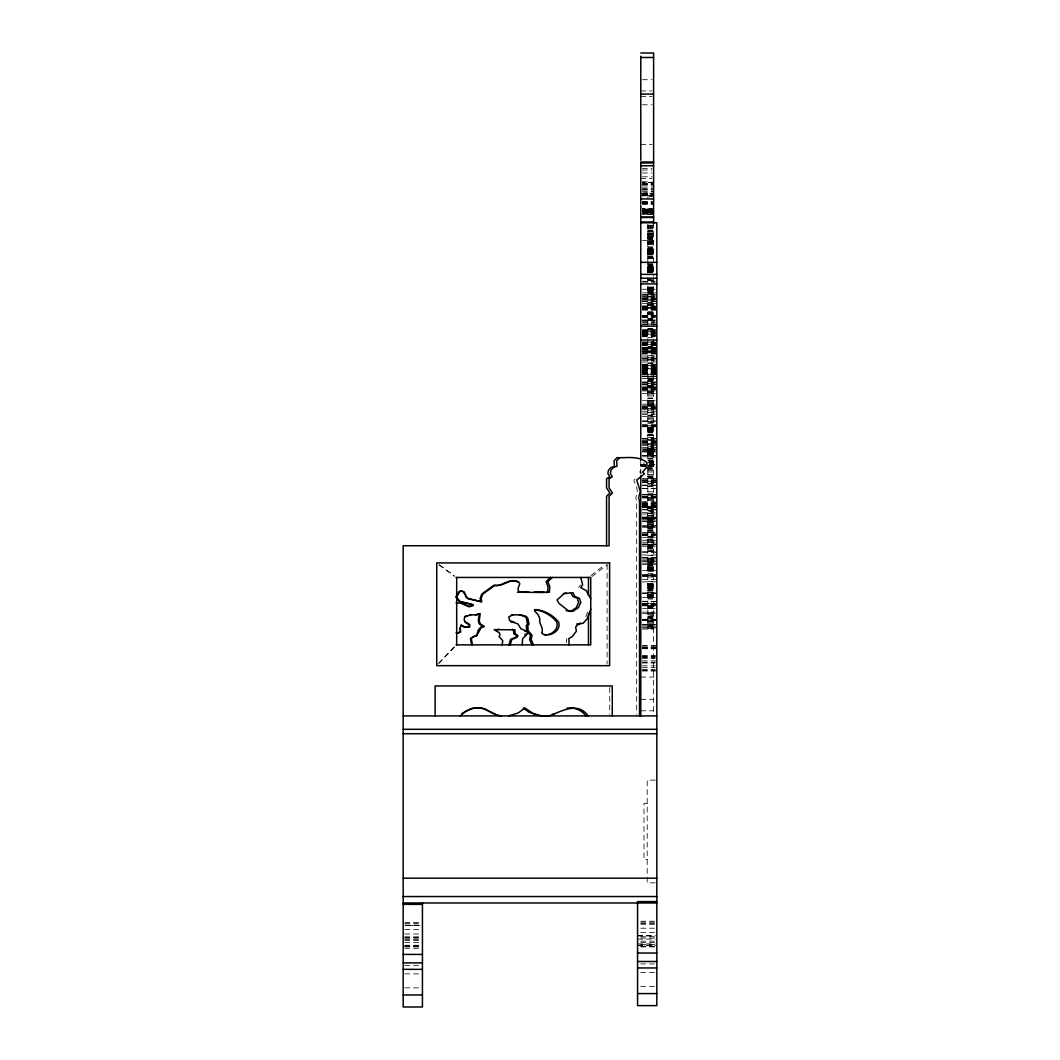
<?xml version="1.0" encoding="UTF-8"?>
<svg xmlns="http://www.w3.org/2000/svg" width="1060" height="1060" viewBox="0 0 1060 1060"><rect width="100%" height="100%" fill="white"/><g stroke="black" fill="none" stroke-linecap="round" stroke-linejoin="round"><path stroke-width="0.75" stroke-dasharray="5 3.75" d="M566.385 642.638L566.848 638.531M585.928 616.734L588.472 609.129M640.452 470.892L639.71 472.098L641.459 473.131M578.575 587.677L580.456 584.895M438.522 663.361L456.038 644.864M438.959 663.361L455.575 646.03M635.059 479.027L633.933 480.074L634.145 481.465L636.344 485.825L637.431 491.442L635.814 497.789L636.676 501.698L636.676 714.268M590.95 575.514L604.624 564.861M591.997 576.481L607.088 564.861M647.196 197.306L652.006 196.272M647.196 214.69L652.006 214.027M642.373 214.451L653.609 212.994L642.373 211.748M642.373 193.106L653.609 191.674L642.373 191.674M642.373 210.768L653.609 209.509L642.373 208.952M653.609 211.576L642.373 211.576L652.006 210.556M652.006 195.345L642.373 195.835L653.609 195.915M642.373 211.496L653.609 210.953M642.373 209.867L653.609 209.509L642.373 211.311L653.609 209.92L642.373 210.344L653.609 209.509L642.373 209.204M647.196 209.323L652.006 209.204M642.373 79.712L652.006 79.712M640.77 90.961L652.006 90.961M640.77 96.619L652.006 96.619M642.373 104.781L652.006 104.781M640.77 144.385L652.006 144.385M642.373 168.553L652.006 168.553M642.373 170.037L652.006 170.037M642.373 172.939L652.006 172.939M642.373 176.808L652.006 176.808M640.77 178.385L652.006 178.385M642.373 181.618L653.609 182.267M642.373 183.87L652.006 183.87M642.373 184.135L653.609 184.135M642.373 184.665L652.006 184.665M642.373 185.142L653.609 185.142M642.373 187.13L653.609 186.957M642.373 188.481L653.609 188.481M642.373 189.66L652.006 189.66M642.373 190.018L653.609 190.018M640.77 193.37L653.609 193.317M642.373 193.702L653.609 193.702M642.373 193.914L652.006 193.914M642.373 194.55L653.609 194.55L642.373 193.477M642.373 194.722L653.609 194.722L642.373 193.543M640.77 195.252L653.609 195.252M642.373 201.652L652.006 201.652M642.373 202.062L653.609 202.062M642.373 202.804L653.609 202.804M642.373 203.454L653.609 203.454L642.373 202.248M642.373 203.917L653.609 203.917M642.373 204.143L653.609 204.143M653.609 208.873L642.373 208.873L653.609 209.151M642.373 209.509L652.006 209.509M647.832 209.973L652.165 210.039M647.832 210.41L652.165 210.41M647.832 210.874L652.165 210.874M647.832 211.828L652.165 211.828M642.373 211.907L652.006 211.907M647.832 212.344L652.165 212.344M647.832 212.795L652.165 212.795M642.373 212.994L653.609 212.994L642.373 212.344M642.373 213.802L653.609 213.802M647.832 214.014L652.165 214.014M647.832 214.411L652.165 214.411M647.832 225.25L653.609 225.25M647.832 225.462L653.609 225.462M647.832 225.767L653.609 225.767M647.832 226.641L653.609 226.641M647.832 227.688L653.609 227.688M647.832 227.9L653.609 227.9M647.832 228.881L653.609 228.881M647.832 230.696L653.609 230.788M647.832 230.974L653.609 230.974L647.832 231.279M647.832 231.438L653.609 231.438M647.832 232.18L653.609 232.18M647.832 233.664L653.609 233.597M647.832 233.982L653.609 233.982M647.832 234.379L653.609 234.379M647.832 234.724L653.609 234.79M647.832 235.757L653.609 235.757M647.832 236.632L653.609 236.672M647.832 237.003L653.609 237.003M647.832 237.599L653.609 237.599M647.832 238.328L653.609 238.328M647.832 238.447L653.609 238.54M647.832 238.619L653.609 238.659M647.832 239.388L653.609 239.388M647.832 239.785L653.609 239.878M642.373 240.594L653.609 240.686M647.832 240.991L653.609 240.991M647.832 241.19L653.609 241.19M647.832 241.322L653.609 241.402L647.832 241.614M647.832 241.746L653.609 241.746M647.832 242.038L653.609 242.038M647.832 242.66L653.609 242.66M647.832 242.965L653.609 242.965M647.832 243.827L653.609 243.827M647.832 244.277L653.609 244.277M647.832 246.847L653.609 246.808M647.832 247.841L653.609 247.841M647.832 248.212L653.609 248.212M647.832 248.424L653.609 248.477M647.832 249.126L653.609 249.14M647.832 249.325L653.609 249.325M647.832 249.63L653.609 249.683M647.832 249.974L653.609 249.974M647.832 250.2L653.609 250.2M647.832 250.915L653.609 250.915M647.832 251.074L653.609 251.074M647.832 251.379L653.609 251.379M647.832 251.657L653.609 251.657M647.832 252.373L653.609 252.373M647.832 252.876L653.609 252.903M647.832 253.499L653.609 253.419M647.832 253.817L653.609 253.817M647.832 254.572L653.609 254.572M647.832 254.798L653.609 254.798M647.832 256.189L653.609 256.189M647.832 256.454L653.609 256.454M647.832 256.891L653.609 256.891M647.832 257.169L653.609 257.183M647.832 257.712L653.609 257.62M647.832 258.163L653.609 258.163M647.832 258.388L653.609 258.388M647.832 258.507L653.609 258.454M647.832 258.693L653.609 258.693M647.832 263.755L653.609 263.755M647.832 264.351L653.609 264.351M647.832 264.788L653.609 264.788M647.832 265.238L653.609 265.238M647.832 266.034L653.609 266.034M647.832 266.404L653.609 266.365M647.832 266.789L653.609 266.789M647.832 267.226L653.609 267.133M647.832 267.292L653.609 267.292M647.832 267.902L653.609 267.902M647.832 268.246L653.609 268.22M647.832 268.591L653.609 268.591M647.832 269.32L653.609 269.32M647.832 269.783L653.609 269.783M647.832 269.942L653.609 270.008M647.832 270.247L653.609 270.247M647.832 271.121L653.609 271.121M647.832 271.413L653.609 271.413M647.832 271.612L653.609 271.612M647.832 272.049L653.609 272.115M647.832 272.738L653.609 272.698M647.832 279.787L653.609 279.853L647.832 279.88M653.609 280.277L647.832 280.277L653.609 280.502M642.373 281.284L655.212 281.284M642.373 282.053L655.212 282.053M647.832 287.127L653.609 287.127M647.832 287.326L653.609 287.286M647.832 287.75L653.609 287.75M647.832 288.042L653.609 288.042M647.832 288.399L653.609 288.466L647.832 288.704M647.832 288.85L653.609 288.85M647.832 289.142L653.609 288.982M642.373 289.234L655.212 289.234M647.832 289.592L653.609 289.592M647.832 289.605L653.609 289.605M647.832 289.963L653.609 289.963M647.832 290.135L653.609 290.135M647.832 291.049L653.609 291.049M647.832 291.301L653.609 291.301M647.832 292.361L653.609 292.361M642.373 292.878L656.816 292.878M647.832 292.931L653.609 292.931M653.609 293.249L647.832 293.249L653.609 293.527M647.832 293.673L653.609 293.673M647.832 294.282L653.609 294.282M642.373 294.746L655.212 294.746M642.373 295.077L656.816 294.985M647.832 296.19L653.609 296.19M642.373 296.257L655.212 296.257M647.832 296.522L653.609 296.522M647.832 297.052L653.609 297.052M642.373 297.118L655.212 297.144M642.373 298.165L655.212 298.165M642.373 298.337L655.212 298.337M642.373 298.456L656.816 298.456M642.373 298.761L656.816 298.761M647.832 299.264L653.609 299.264M642.373 299.357L656.816 299.357M642.373 300.205L655.212 300.205M647.832 300.709L653.609 300.709M642.373 301.398L656.816 301.398M642.373 301.676L655.212 301.676M647.832 302.564L653.609 302.564M647.832 302.961L653.609 302.961M642.373 303.491L656.816 303.491M647.832 304.101L653.609 304.14M647.832 304.26L653.609 304.26M647.832 304.75L653.609 304.79M647.832 305.638L653.609 305.638M642.373 305.929L655.212 305.929M642.373 306.327L655.212 306.327M642.373 306.658L656.816 306.658M642.373 306.936L655.212 306.936M647.832 307.36L653.609 307.413M642.373 307.639L656.816 307.639M647.832 307.851L653.609 307.771M647.832 308.129L653.609 308.023M642.373 308.288L656.816 308.288M642.373 308.791L656.816 308.632M642.373 308.95L655.212 308.95M642.373 309.308L655.212 309.308M642.373 309.639L655.212 309.639M642.373 310.143L656.816 310.302M647.832 311.733L653.609 311.733M647.832 312.316L653.609 312.316M647.832 312.713L653.609 312.713M647.832 313.733L653.609 313.733M647.832 313.906L653.609 313.906M647.832 314.409L653.609 314.409M642.373 315.535L655.212 315.535M642.373 315.681L655.212 315.681M642.373 315.893L656.816 316.079M642.373 316.569L656.816 316.569M642.373 316.94L655.212 316.94M642.373 317.284L655.212 317.284M647.832 318.596L653.609 318.61M647.832 318.822L653.609 318.822M647.832 319.828L653.609 319.828M642.373 319.974L655.212 319.974M647.832 320.147L653.609 320.2M647.832 320.358L653.609 320.372M642.373 320.637L655.212 320.637M642.373 322.028L655.212 322.028M642.373 322.055L655.212 322.055M642.373 323.989L656.816 323.989M647.832 324.042L653.609 324.042M642.373 324.426L656.816 324.426M647.832 328.706L653.609 328.706M647.832 328.984L653.609 328.984M647.832 329.329L653.609 329.329M642.373 329.527L656.816 329.527M647.832 330.097L653.609 330.097M642.373 330.415L655.212 330.415M642.373 330.813L655.212 330.839M642.373 331.065L655.212 331.065M642.373 332.072L655.212 332.072M642.373 332.429L656.816 332.429M642.373 333.118L655.212 333.118M642.373 333.688L656.816 333.688M647.832 334.178L653.609 334.178M642.373 334.456L655.212 334.523M642.373 334.986L655.212 334.986M642.373 335.477L656.816 335.477M642.373 335.649L655.212 335.649M642.373 335.98L656.816 335.98M642.373 336.696L655.212 336.696M647.832 337.597L653.609 337.597M642.373 341.903L655.212 341.903M647.832 342.142L653.609 341.956M642.373 342.42L656.816 342.42M642.373 342.698L655.212 342.698M642.373 342.95L655.212 342.95M642.373 343.241L655.212 343.241M642.373 343.321L655.212 343.321M642.373 343.731L655.212 343.811M642.373 344.5L656.816 344.5M647.832 344.659L653.609 344.672M642.373 344.858L656.816 344.858M642.373 345.401L656.816 345.401M647.832 346.434L653.609 346.434M647.832 347.084L653.609 347.084M642.373 347.309L656.816 347.375M642.373 347.707L655.212 347.759M647.832 348.051L653.609 348.051M647.832 348.17L653.609 348.13M642.373 348.727L656.816 348.727M647.832 348.78L653.609 348.78M642.373 349.058L656.816 349.058M642.373 349.959L656.816 349.959M642.373 350.184L656.816 350.184M647.832 350.781L653.609 350.781M647.832 351.403L653.609 351.403M642.373 351.615L656.816 351.615M647.832 351.801L653.609 351.761M642.373 351.907L656.816 351.907M647.832 352.463L653.609 352.45M642.373 352.715L656.816 352.715M647.832 352.781L653.609 352.781M642.373 353.682L656.816 353.682M642.373 353.974L656.816 353.974M647.832 355.736L653.609 355.736M642.373 356.001L655.212 356.001M647.832 357.776L653.609 357.776M642.373 357.909L655.212 357.909M642.373 358.585L656.816 358.585M642.373 359.115L656.816 359.115M647.832 359.247L653.609 359.247M647.832 359.592L653.609 359.592M647.832 360.069L653.609 360.069M642.373 360.267L655.212 360.267M642.373 361.977L656.816 361.977M647.832 362.917L653.609 362.917M647.832 363.646L653.609 363.646M642.373 364.216L655.212 364.216M642.373 364.627L656.816 364.534M647.832 365.435L653.609 365.435M642.373 365.62L655.212 365.62M642.373 365.965L656.816 365.965M642.373 366.429L656.816 366.429M642.373 366.654L655.212 366.654M642.373 366.919L656.816 366.919M642.373 367.144L656.816 367.144M642.373 367.807L655.212 367.807M642.373 368.138L656.816 368.058M642.373 368.416L656.816 368.416M647.832 368.655L653.609 368.814M642.373 369.026L656.816 369.026M642.373 369.291L656.816 369.291M642.373 369.595L655.212 369.701M642.373 370.139L655.212 370.139M642.373 370.351L655.212 370.324M642.373 370.483L655.212 370.483M642.373 371.026L655.212 371.026M642.373 371.822L656.816 371.822M642.373 372.113L656.816 372.113M642.373 372.325L655.212 372.325M642.373 372.55L655.212 372.55M642.373 372.749L655.212 372.749M642.373 373.186L655.212 373.186M642.373 373.663L656.816 373.663M642.373 374.008L655.212 374.008M647.832 374.273L653.609 374.273M642.373 374.498L656.816 374.445M642.373 374.697L655.212 374.697M642.373 376.141L656.816 376.141M647.832 376.234L653.609 376.234M642.373 376.393L656.816 376.393M647.832 377.055L653.609 377.055M642.373 378.367L656.816 378.367M647.832 378.513L653.609 378.579L647.832 378.619M647.832 379.361L653.609 379.361M653.609 379.732L647.832 379.891L653.609 379.983M647.832 380.249L653.609 380.249M647.832 380.739L653.609 380.739M647.832 381.03L653.609 381.03M647.832 381.706L653.609 381.706M642.373 382.024L656.816 382.024M642.373 382.262L655.212 382.262M642.373 382.527L655.212 382.527M647.832 383.322L653.609 383.322M642.373 383.8L655.212 383.8M642.373 384.276L656.816 384.276M642.373 384.833L656.816 384.833M647.832 385.575L653.609 385.601M647.832 385.946L653.609 385.946M647.832 386.397L653.609 386.397M642.373 386.781L656.816 386.781M647.832 387.033L653.609 387.033M642.373 387.39L656.816 387.39M647.832 387.589L653.609 387.589M647.832 387.96L653.609 387.96M642.373 388.278L656.816 388.278M642.373 388.424L656.816 388.424M642.373 388.689L656.816 388.689M642.373 389.338L656.816 389.338M642.373 389.603L656.816 389.603M642.373 389.974L655.212 389.974M647.832 390.252L653.609 390.08M642.373 390.941L655.212 390.941M647.832 391.537L653.609 391.537M647.832 392.279L653.609 392.279M647.832 392.942L653.609 392.942M642.373 393.406L655.212 393.406M647.832 394.095L653.609 394.095M647.832 395.936L653.609 395.95M647.832 398.017L653.609 398.017M647.832 398.467L653.609 398.467M647.832 400.428L653.609 400.428M647.832 400.64L653.609 400.64M642.373 400.72L655.212 400.72M647.832 401.409L653.609 401.422M647.832 402.548L653.609 402.455M647.832 403.595L653.609 403.595M642.373 404.178L655.212 404.178M647.832 404.682L653.609 404.682M647.832 404.907L653.609 404.907M647.832 405.384L653.609 405.384M642.373 405.794L656.816 405.794M647.832 406.629L653.609 406.629M642.373 406.749L655.212 406.749M642.373 407.239L656.816 407.239M642.373 407.61L655.212 407.61M642.373 408.02L656.816 408.02M647.832 408.444L653.609 408.444M642.373 408.67L655.212 408.67M642.373 409.253L656.816 409.253M647.832 410.034L653.609 410.034M642.373 411.24L656.816 411.24M647.832 412.552L653.609 412.552M642.373 413.069L655.212 413.069M642.373 414.46L655.212 414.46M647.832 415.162L653.609 415.162M647.832 415.626L653.609 415.626M642.373 416.381L656.816 416.381M647.832 416.792L653.609 416.792M647.832 418.037L653.609 418.037M647.832 419.111L653.609 419.098M642.373 420.846L656.816 420.846M642.373 421.615L655.212 421.615M647.832 421.655L653.609 421.655M647.832 423.284L653.609 423.284M642.373 424.503L656.816 424.503M642.373 425.391L656.816 425.391M647.832 425.789L653.609 425.842M642.373 426.133L656.816 426.133M642.373 426.743L656.816 426.743M647.832 427.392L653.609 427.392M647.832 427.869L653.609 427.869M647.832 428.677L653.609 428.677M647.832 428.757L653.609 428.757M647.832 429.446L653.609 429.446M647.832 429.896L653.609 429.896M647.832 430.36L653.609 430.36M647.832 430.625L653.609 430.638M647.832 430.917L653.609 430.917M647.832 431.182L653.609 431.168M647.832 431.539L653.609 431.539M647.832 432.467L653.609 432.374M647.832 432.877L653.609 432.877M647.832 434.785L653.609 434.785M647.832 435.064L653.609 435.064M647.832 435.236L653.609 435.236M647.832 435.408L653.609 435.421M653.609 437.382L647.832 437.542L653.609 437.568M642.373 438.429L656.816 438.429M642.373 438.959L655.212 438.959M647.832 439.569L653.609 439.675M642.373 440.192L656.816 440.192M647.832 440.496L653.609 440.496M642.373 441.132L655.212 441.132M642.373 441.583L655.212 441.569M642.373 441.887L656.816 441.927M642.373 442.152L656.816 442.152M642.373 442.457L656.816 442.457M642.373 443.464L656.816 443.464M647.832 443.531L653.609 443.531M642.373 444.339L656.816 444.339M647.832 444.683L653.609 444.683M642.373 445.465L656.816 445.465M642.373 447.492L656.816 447.492M647.832 448.115L653.609 448.115M647.832 448.327L653.609 448.327M647.832 448.764L653.609 448.764M642.373 448.817L655.212 448.817M647.832 450.05L653.609 450.05M642.373 450.235L655.212 450.235M647.832 450.553L653.609 450.447M642.373 451.176L655.212 451.176M647.832 451.295L653.609 451.295M647.832 451.56L653.609 451.56M647.832 451.878L653.609 451.759M642.373 451.997L656.816 451.997M647.832 452.342L653.609 452.209M647.832 452.474L653.609 452.474M647.832 452.739L653.609 452.7M647.832 453.017L653.609 453.017M647.832 453.773L653.609 453.759M647.832 453.958L653.609 453.958M647.832 454.753L653.609 454.753M647.832 455.031L653.609 455.031M642.373 455.363L656.816 455.363M642.373 455.495L655.212 455.495M647.832 456.171L653.609 456.171M642.373 456.807L656.816 456.926M647.832 458.145L653.609 458.145M647.832 458.49L653.609 458.49M647.832 459.007L653.609 459.007M653.609 460.278L647.832 460.278L647.832 275.706M647.832 460.557L653.609 460.557M648.799 461.683L655.212 461.683M648.799 462.067L655.212 462.067M649.276 462.597L653.609 462.597M647.832 462.783L653.609 462.783M649.276 463.419L653.609 463.419M640.77 464.359L656.816 464.359M640.77 464.744L656.816 464.744M647.832 465.181L653.609 465.181M640.77 465.512L647.196 465.512M648.799 465.512L655.212 465.512M640.77 465.658L647.196 465.658M648.799 465.658L656.816 465.658M640.77 466.016L647.196 466.016M647.832 465.843L655.212 466.016M640.77 466.254L647.196 466.254M648.799 466.254L655.212 466.254M648.799 466.572L656.816 466.572M647.196 467.751L656.816 467.712M647.196 468.136L656.816 468.136M647.196 468.374L655.212 468.374M647.832 469.832L653.609 469.911M647.832 470.044L653.609 470.044M647.832 471.952L653.609 471.952M647.832 474.549L653.609 474.549M647.832 475.98L653.609 475.98M647.832 476.271L653.609 476.271M647.832 476.656L653.609 476.656M647.832 476.974L653.609 476.974M647.832 477.888L653.609 477.888M642.373 478.51L656.816 478.444M642.373 479.902L656.816 479.902M642.373 480.193L656.816 480.193M642.373 481.081L656.816 481.081M647.832 481.28L653.609 481.28M642.373 482.008L656.816 482.008M642.373 482.578L656.816 482.578M647.832 483.771L653.609 483.784M647.832 484.022L653.609 483.93M642.373 485.149L656.816 485.149M642.373 485.308L655.212 485.308M647.832 486.01L653.609 486.036M647.832 486.249L653.609 486.249M647.832 486.408L653.609 486.408M642.373 488.501L655.212 488.501M642.373 488.62L655.212 488.62M647.832 491.827L653.609 491.76M647.832 493.894L653.609 493.894M647.832 494.225L653.609 494.225M642.373 494.424L656.816 494.424M642.373 494.543L656.816 494.543M642.373 494.781L656.816 494.781M647.832 495.232L653.609 495.232M642.373 496.159L656.816 496.159M642.373 496.928L655.212 496.928M642.373 497.153L656.816 497.153M647.832 497.339L653.609 497.339M647.832 497.591L653.609 497.591M642.373 497.67L656.816 497.67M642.373 497.975L656.816 497.975M647.832 498.452L653.609 498.452M647.832 499.406L653.609 499.406M647.832 500.426L653.609 500.426M642.373 501.671L655.212 501.671M642.373 502.427L656.816 502.427M642.373 503.301L655.212 503.301M642.373 503.606L656.816 503.606M642.373 504.003L655.212 504.003M642.373 504.56L655.212 504.56M642.373 505.077L655.212 505.077M642.373 505.567L656.816 505.567M642.373 505.713L656.816 505.726M642.373 506.176L655.212 506.176M642.373 506.375L656.816 506.309M647.832 506.627L653.609 506.627M642.373 507.077L655.212 507.077M647.832 507.276L653.609 507.157M642.373 507.475L656.816 507.475M647.832 507.978L653.609 507.978M647.832 508.111L653.609 508.111M647.832 508.853L653.609 508.853M642.373 509.582L656.816 509.582M642.373 509.847L656.816 509.847M647.832 510.522L653.609 510.642L647.832 510.655M642.373 512.669L655.212 512.669M647.832 513.04L653.609 513.04M647.832 513.398L653.609 513.398M642.373 514.034L655.212 514.034M647.832 515.571L653.609 515.571M647.832 515.915L653.609 515.915M642.373 517.028L656.816 517.028M647.832 517.2L653.609 517.2M642.373 517.678L655.212 517.678M642.373 517.863L656.816 517.863M647.832 518.101L653.609 518.101M642.373 518.353L656.816 518.353M642.373 518.777L655.212 518.737M647.832 518.95L653.609 518.95M642.373 519.135L655.212 519.135M647.832 519.294L653.609 519.294M647.832 519.784L653.609 519.904M647.832 520.049L653.609 520.049M647.832 520.539L653.609 520.553M642.373 520.897L656.816 520.897M647.832 521.666L653.609 521.507M642.373 521.745L655.212 521.745M647.832 522.196L653.609 522.196M647.832 522.434L653.609 522.434M647.832 523.918L653.609 523.918M647.832 524.13L653.609 524.13M647.832 524.74L653.609 524.726M642.373 525.442L656.816 525.442M647.832 526.065L653.609 526.025M647.832 526.25L653.609 526.25M647.832 526.515L653.609 526.515M642.373 526.82L655.212 526.82M642.373 527.072L656.816 527.072M647.832 527.31L653.609 527.31M647.832 527.535L653.609 527.642M647.832 527.787L653.609 527.787M647.832 528.145L653.609 528.145M647.832 528.794L653.609 528.794M647.832 529.139L653.609 529.139M647.832 530.477L653.609 530.477M647.832 530.822L653.609 530.822M647.832 532.041L653.609 531.921M647.832 532.292L653.609 532.292M642.373 532.57L655.212 532.57M642.373 533.975L656.816 533.975M642.373 534.107L655.212 534.107M642.373 534.717L656.816 534.717M642.373 535.353L655.212 535.38M642.373 535.486L655.212 535.486M647.832 536.678L653.609 536.678M647.832 536.943L653.609 536.943M642.373 537.314L655.212 537.314M647.832 537.937L653.609 537.937M647.832 539.328L653.609 539.195M647.832 539.54L653.609 539.54M642.373 540.242L656.816 540.242M647.832 540.494L653.609 540.494M647.832 541.925L653.609 541.925M647.832 542.097L653.609 542.097M642.373 542.23L655.212 542.23M642.373 544.138L656.816 544.138M642.373 544.217L656.816 544.217M647.832 544.535L653.609 544.601M655.212 544.84L642.373 544.84L656.816 544.919M647.832 545.145L653.609 545.158M647.832 545.754L653.609 545.754M642.373 546.245L655.212 546.245M647.832 546.47L653.609 546.47M647.832 547.066L653.609 547.066M647.832 547.596L653.609 547.636M647.832 547.821L653.609 547.821M647.832 548.047L653.609 548.047M647.832 549.027L653.609 549.027M647.832 551.253L653.609 551.12M647.832 551.412L653.609 551.412M642.373 551.823L655.212 551.823M642.373 552.22L656.816 552.273M642.373 554.99L656.816 554.99M647.832 555.625L653.609 555.625M642.373 557.414L656.816 557.414M642.373 557.865L656.816 557.865M647.832 558.236L653.609 558.236M647.832 558.726L653.609 558.726M642.373 559.07L656.816 559.031M647.832 559.415L653.609 559.415M642.373 560.727L655.212 560.727M647.832 560.939L653.609 560.939M647.832 561.071L653.609 561.071M642.373 561.336L656.816 561.336M647.832 561.813L653.609 561.813M647.832 562.025L653.609 562.025M647.832 562.264L653.609 562.264M642.373 563.151L656.816 563.151M647.832 563.841L653.609 563.841M647.832 563.96L653.609 563.96M647.832 564.132L653.609 564.132M642.373 564.45L656.816 564.45M647.832 565.55L653.609 565.55M647.832 566.027L653.609 566.027M647.832 566.954L653.609 566.954M647.832 567.392L653.609 567.392M647.832 568.2L653.609 568.2M647.832 568.624L653.609 568.624M647.832 568.889L653.609 568.889M647.832 569.101L653.609 569.101M647.832 569.366L653.609 569.246M647.832 569.975L653.609 569.975M647.832 570.479L653.609 570.479M642.373 570.505L656.816 570.585M647.832 571.459L653.609 571.459M647.832 573.619L653.609 573.619M642.373 574.613L656.816 574.613M647.832 574.878L653.609 574.878M642.373 575.302L655.212 575.302M647.832 575.712L653.609 575.712M642.373 575.805L656.816 575.805M642.373 576.56L656.816 576.56M647.832 576.998L653.609 576.998M642.373 579.343L656.816 579.343M647.832 581.331L653.609 581.331M642.373 581.874L656.816 581.847M647.832 583.384L653.609 583.384M647.832 583.623L653.609 583.623M647.832 583.808L653.609 583.808M647.832 584.139L653.609 584.139M647.832 584.842L653.609 584.643M647.832 585.266L653.609 585.266M647.832 585.504L653.609 585.504M647.832 585.928L653.609 585.928M647.832 587.346L653.609 587.346M647.832 588.062L653.609 587.995M647.832 588.34L653.609 588.34M647.832 589.81L653.609 589.771M647.832 590.023L653.609 590.023M647.832 590.341L653.609 590.341M647.832 590.539L653.609 590.539M647.832 591.851L653.609 591.851M647.832 592.792L653.609 592.792M642.373 592.845L656.816 592.845M642.373 593.414L656.816 593.414M647.832 594.117L653.609 594.117M647.832 594.806L653.609 594.806M647.832 595.058L653.609 595.15M647.832 595.614L653.609 595.614M647.832 595.813L653.609 595.813M647.832 596.568L653.609 596.568M647.832 597.164L653.609 597.164M647.832 597.403L653.609 597.403M642.373 597.535L655.212 597.535M647.832 598.092L653.609 598.025M647.832 599.033L653.609 599.033M642.373 601.325L656.816 601.325M642.373 601.709L656.816 601.709M642.373 603.617L655.212 603.538M647.832 603.67L653.609 603.67M642.373 604.067L656.816 604.067M642.373 604.279L656.816 604.279M642.373 604.796L656.816 604.796M642.373 605.008L656.816 605.008M647.832 605.803L653.609 605.71M642.373 605.87L655.212 605.87M647.832 606.174L653.609 606.174M653.609 606.28L647.832 606.479L653.609 606.598M647.832 606.717L653.609 606.717M647.832 607.115L653.609 607.115M647.832 607.38L653.609 607.579M647.832 607.963L653.609 607.817M647.832 608.347L653.609 608.347M642.373 608.652L655.212 608.652M642.373 612.124L655.212 612.19M647.832 612.309L653.609 612.309M642.373 613.541L655.212 613.382M647.832 613.833L653.609 613.833M647.832 614.071L653.609 614.071M647.832 616.403L653.609 616.403M647.832 616.854L653.609 616.854M647.832 617.569L653.609 617.609M647.832 618.139L653.609 618.139M647.832 618.908L653.609 619.04M642.373 619.305L656.816 619.305M642.373 619.954L656.816 619.954M642.373 620.179L656.816 620.179M642.373 620.259L656.816 620.259M647.832 620.458L653.609 620.458M647.832 621.332L653.609 621.332M647.832 621.637L653.609 621.637M647.832 622.193L653.609 622.313M647.832 623.982L653.609 623.982M647.832 624.181L653.609 624.181M642.373 624.459L655.212 624.459M642.373 624.79L655.212 624.79M642.373 624.989L655.212 624.989M647.832 625.784L653.609 625.784M647.832 626.01L653.609 626.01M647.832 626.539L653.609 626.539M647.832 626.645L653.609 626.645M642.373 626.897L656.816 626.897M647.832 627.308L653.609 627.308M642.373 627.904L656.816 627.904M647.832 628.394L653.609 628.394M642.188 629.083L653.609 629.083M642.373 645.792L656.816 645.792M642.373 646.083L656.816 646.083M642.373 647.395L656.816 647.395M642.373 647.846L655.212 647.846M642.373 648.018L655.212 648.018M642.373 648.442L656.816 648.442M642.373 648.72L656.816 648.72M642.373 655.888L655.212 655.888M642.373 656.008L656.816 656.008M642.373 656.908L655.212 656.908M642.373 657.743L655.212 657.743M642.373 658.26L655.212 658.26M642.373 660.87L656.816 660.87M642.373 662.248L655.212 662.248M642.373 662.977L655.212 662.977M642.373 665.839L655.212 665.839M642.373 667.389L655.212 667.389M642.373 669.562L655.212 669.562M642.373 670.278L655.212 670.278M642.373 671.006L656.816 671.006M640.77 677.075L653.609 677.075M640.77 699.335L653.609 699.335M640.77 710.796L653.609 710.796M655.212 780.12L647.196 780.12L647.196 882.861L655.212 882.861M647.196 803.414L643.976 803.414L643.976 859.581L647.196 859.581M640.77 921.233L655.212 921.233M640.77 922.187L655.212 922.187M404.787 922.611L419.23 922.611M404.787 923.565L419.23 923.565M640.77 923.737L655.212 923.737M640.77 924.108L655.212 924.214M404.787 925.128L422.436 925.128M640.77 928.215L655.212 928.215M404.787 929.594L419.23 929.594M640.77 932.615L655.212 932.615M404.787 933.992L419.23 933.992M637.563 935.49L655.212 935.49M637.563 935.953L655.212 935.953M640.77 936.775L655.212 936.775M404.787 936.881L422.436 936.868M404.787 937.345L419.23 937.345M404.787 938.166L419.23 938.166M640.77 938.073L655.212 938.1M637.563 939.12L655.212 939.12M404.787 939.478L419.23 939.451M404.787 940.498L422.436 940.498M640.77 941.161L655.212 941.161M404.787 942.512L422.436 942.552M640.77 942.552L655.212 942.552M637.563 943.89L655.212 943.89M640.77 944.619L655.212 944.619M637.563 945.189L655.212 945.189M404.787 945.268L419.23 945.268M637.563 945.454L655.212 945.454M404.787 945.997L419.23 945.997M640.77 946.222L655.212 946.222M404.787 946.567L419.23 946.567M404.787 946.832L422.436 946.832M640.77 946.911L655.212 946.911M404.787 948.289L419.23 948.289M640.77 963.924L655.212 963.924M404.787 965.302L419.23 965.302M640.77 972.51L655.212 972.51M404.787 973.888L419.23 973.888M640.77 986.462L655.212 986.462M404.787 987.84L419.23 987.84M642.373 195.331L652.006 195.756M642.373 182.77L653.609 183.87M439.41 564.861L454.025 575.514M438.959 564.861L454.727 576.481M653.609 222.772L653.609 276.355M653.609 277.68L653.609 715.911M647.832 208.873L647.832 217.843M647.832 224.11L647.832 274.646M647.832 469.62L647.832 629.083M643.976 462.624L643.976 465.539M640.77 460.332L640.77 475.145M609.725 687.529L609.725 714.334M607.102 564.556L607.102 664.037M653.609 182.625L642.373 182.373L653.609 182.665M653.609 236.3L647.832 236.3L653.609 236.406M653.609 270.565L647.832 270.565L653.609 270.684M655.212 331.74L642.373 331.74L655.212 331.833M653.609 422.304L647.832 422.304L653.609 422.33M653.609 446.141L647.832 446.141L653.609 446.247M656.816 449.599L642.373 449.599L656.816 449.731M653.609 478.153L647.832 478.153L653.609 478.192M653.609 511.238L647.832 511.238L653.609 511.317M653.609 550.829L647.832 550.829L653.609 550.895M653.609 586.577L647.832 586.577L653.609 586.617M653.609 615.953L647.832 615.953L653.609 615.992M419.23 925.486L404.787 925.486L419.23 925.592"/><path stroke-width="1.5" d="M522.222 644.864L522.567 638.769L527.31 633.973L527.31 631.521L520.884 628.765L518.009 624.009L509.516 620.471L508.84 616.788L512.762 614.946M508.853 644.864L510.536 639.445L515.756 637.245L516.604 635.549L513.742 633.708L513.583 629.865L512.245 629.242M510.151 644.864L511.861 639.445L517.134 637.245L517.995 635.549L515.107 633.708L514.935 629.865L494.159 629.6M502.082 644.864L502.784 640.73L499.022 636.557L500.055 634.847L499.379 632.833L495.1 630.223L498.876 629.282M590.738 609.129L587.651 618.258L583.146 623.214L578.76 624.115L575.673 626.844L576.362 631.217L572.135 636.689L568.849 638.531L569.061 644.864M460.477 631.084L458.715 632.979L456.038 632.833M456.038 596.648L459.192 591.467L461.246 591.016L463.445 591.944L464.956 594.859M456.688 596.648L459.881 591.467L461.961 591.016L464.187 591.944L466.559 596.846L468.427 598.542L481.783 601.775L481.121 598.118L482.87 594.011L494.98 585.292C503.407 587.174 510.655 577.197 518.804 582.019L519.811 583.676L517.969 588.764L518.791 592.222L528.596 591.825M619.676 457.655L616.628 460.888L617.066 466.175L613.236 467.725L610.957 470.296L610.401 473.555L612.349 476.828L609.076 478.736L609.076 487.931L612.455 492.993L609.076 496.332L609.076 545.741L403.184 545.741L403.184 1007L422.436 1007L422.436 902.974M460.358 715.911L465.234 711.591L471.316 708.835A24.195 24.195 0 0 1 484.764 708.835L493.47 713.579A27.388 27.388 0 0 0 501.512 715.911M524.806 634.9L525.8 633.973M550.591 577.448L546.085 581.662L548.047 586.869L547.569 592.235L546.284 592.673M552.406 577.448L547.848 581.662L549.822 586.869L549.345 592.235L534.425 591.864M461.895 713.579L470.494 708.835A23.638 23.638 0 0 1 483.771 708.835L497.67 715.421M548.55 634.556C553.85 632.926 558.713 628.063 556.792 622.14C551.452 615.264 543.131 610.666 534.532 609.606M464.426 616.721L467.195 615.476M552.101 714.652L554.247 713.857M475.622 614.866L479.239 613.634L478.325 620.776L479.16 623.717L482.75 626.367M470.772 614.853L465.168 616.721L464.108 619.053L464.783 621.544L469.818 624.671L469.633 627.003L465.247 627.321L461.59 625.135L460.159 627.334L460.636 632.184L456.688 632.833M576.627 624.115L580.973 623.214M508.707 715.911L518.234 712.969L524.819 707.974L533.339 713.552L540.03 715.5A30.766 30.766 0 0 0 550.524 715.46C562.343 710.637 578.495 701.733 588.062 715.911M482.578 626.672L481.2 626.831L478.259 630.104L476.682 635.258L470.454 638.411L471.607 644.864M563.523 593.481L566.451 593.149M567.034 708.12C574.096 707.02 581.741 709.935 585.822 715.911M544.204 634.741C551.412 636.079 561.204 630.475 558.686 622.14C553.082 615.131 544.376 610.255 535.406 609.606L534.478 610.772L538.175 614.8L539.832 618.815C538.52 623.598 543.674 627.441 542.071 632.409L541.7 633.085L543.542 634.423L545.94 634.741M511.423 614.946L520.725 614.813L526.462 616.509L527.973 618.642L528.993 624.154L527.814 625.692L528.145 630.594L532.027 635.337L531.192 639.644L533.551 644.864M640.77 53L653.609 53L653.609 223.647M640.77 57.479L653.609 57.479M640.77 94.049L653.609 94.049M653.609 161.994L640.77 161.994L640.77 194.722M640.77 162.988L653.609 162.988M640.77 165.757L653.609 165.757M640.77 198.949L653.609 198.949M640.77 217.128L653.609 217.128M640.77 217.512L653.609 217.512M640.77 221.964L653.609 221.964M640.77 222.772L656.816 222.772L656.816 1005.622L637.563 1005.622L637.563 901.583L656.816 901.583M640.77 262.337L656.816 262.337M640.77 274.368L656.816 274.368M640.77 278.21L656.816 278.21M640.77 283.908L656.816 283.908M640.77 326.149L656.816 326.149M640.77 340.022L656.816 340.022M456.038 577.448L590.738 577.448L590.738 644.864L456.038 644.864M403.184 715.911L656.816 715.911M403.184 729.306L656.816 729.306M403.184 733.719L656.816 733.719M403.184 878.197L656.816 878.197M403.184 896.548L656.816 896.548M403.184 902.974L656.816 902.974M403.184 904.352L422.436 904.352M637.563 953.033L656.816 953.033M403.184 954.424L422.436 954.424M637.563 961.499L656.816 961.499M403.184 962.878L422.436 962.878M637.563 967.952L656.816 967.952M403.184 969.344L422.436 969.344M637.563 993.591L656.816 993.591M403.184 994.969L422.436 994.969M469.951 614.853L476.523 614.866L480.167 613.634L479.252 620.776L480.1 623.717L484.407 626.513L481.108 627.758L476.351 636.199A5.432 5.432 0 0 0 471.276 638.411L472.442 644.864M456.038 602.795L461.656 603.114L469.553 606.664L473.356 605.432L473.184 604.664L459.947 601.431L456.688 597.257M544.098 592.5L517.386 592.222M519.294 614.813L524.965 616.509L526.462 618.642L527.469 624.154L526.303 625.692L526.635 630.594L530.464 635.337L529.642 639.644L531.974 644.864M460.888 625.135L464.492 627.321L468.825 627.003L469.01 624.671L465.274 622.326M566.159 610.587L570.638 611.474L576.349 607.618L578.535 602.438L577.395 598.436L572.771 596.356L570.837 592.646M510.907 621.862L514.272 622.631M538.374 715.5L528.715 712.029L523.349 707.974M517.413 582.019C509.343 577.197 502.215 587.174 493.867 585.292L481.902 594.011L480.18 598.118L480.829 601.775L467.645 598.542L465.791 596.846M524.634 630.912L525.8 631.521M460.941 603.114L468.758 606.664L472.508 605.432L472.336 604.664L459.258 601.431L456.038 597.257M459.457 628.739L460.318 629.839M590.738 598.767L586.193 590.513L580.734 587.677L582.629 584.895L580.814 577.448M640.77 56.273L640.77 160.219M640.77 195.252L640.77 204.143M640.77 205.56L640.77 460.278M640.77 475.808L640.77 715.911M639.538 715.911L639.538 501.698L638.663 497.789L640.293 491.442L636.755 480.074L644.4 473.82L642.612 472.098L646.931 466.903L646.931 462.624C638.862 455.469 626.884 458.092 617.053 457.655L614.045 460.888L614.469 466.175L610.692 467.725L608.44 470.296L607.883 473.555L609.805 476.828L606.572 478.736L606.572 487.931L609.924 492.993L606.572 496.332L606.572 545.741M612.256 715.911L612.256 685.952L435.13 685.952L435.13 715.911M588.472 577.448L588.472 595.495M588.472 613.992L588.472 644.864M456.688 577.448L456.688 644.864M580.681 602.438L578.468 607.618L572.692 611.474L568.147 610.587L559.017 603.432L557.043 600L564.013 593.64L572.89 592.646L574.851 596.356L579.529 598.436L580.681 602.438M609.606 562.926L436.746 562.926L436.746 665.667L609.606 665.667L609.606 562.926"/></g></svg>
